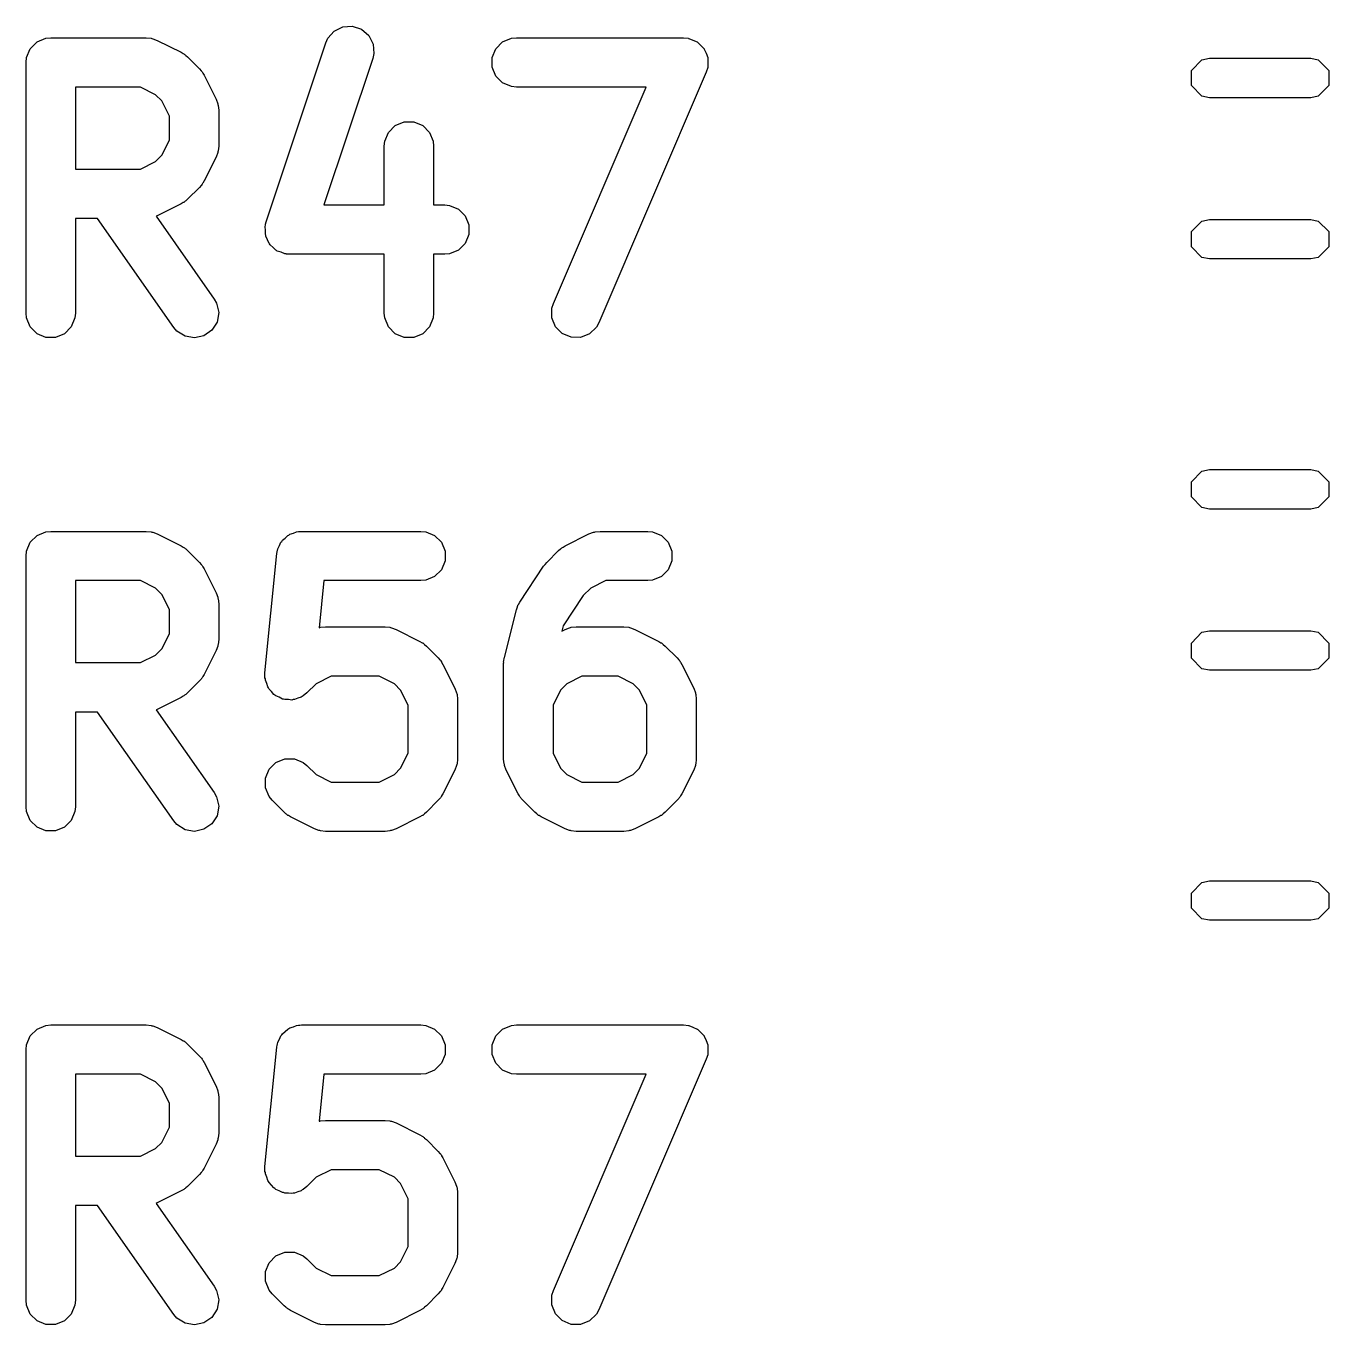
# Model space of a CAD drawing. Extents: x 1.07 to 8.07, y -3.47 to -0.77.
# Drawn here: x 5.935 to 6.0909, y -2.1819 to -2.0265 of the extents above; entities that cross this region are included whole.
import ezdxf

# ---------------------------------------------------------------- set-up
doc = ezdxf.new("R2010")
doc.units = 0
doc.header["$MEASUREMENT"] = 0
doc.layers.add('BLACK', color=7, linetype='CONTINUOUS')

msp = doc.modelspace()

# ---------------------------------------------------------------- linework, layer by layer
at = {"layer": 'BLACK', "linetype": 'CONTINUOUS'}
for p, q in [((5.93634, -2.02836), (5.9374, -2.02792)), ((5.9374, -2.02792), (5.93798, -2.02786)), ((5.93798, -2.02786), (5.94941, -2.02786)), ((5.94941, -2.02786), (5.94999, -2.02792)), ((5.94999, -2.02792), (5.95008, -2.02796)), ((5.95008, -2.02796), (5.95019, -2.02797)), ((5.95019, -2.02797), (5.95073, -2.02817)), ((5.97089, -2.02845), (5.97113, -2.02792)), ((5.97113, -2.02792), (5.97188, -2.02705)), ((5.97188, -2.02705), (5.97292, -2.02654)), ((5.97292, -2.02654), (5.97406, -2.02646)), ((5.97406, -2.02646), (5.97516, -2.02682)), ((5.97516, -2.02682), (5.97603, -2.02758)), ((5.97603, -2.02758), (5.97654, -2.02861)), ((5.99205, -2.02836), (5.99312, -2.02792)), ((5.99312, -2.02792), (5.9937, -2.02786)), ((5.9937, -2.02786), (6.0137, -2.02786)), ((6.0137, -2.02786), (6.01427, -2.02792)), ((6.01427, -2.02792), (6.01429, -2.02793)), ((6.01429, -2.02793), (6.01431, -2.02793)), ((6.01431, -2.02793), (6.01482, -2.02815)), ((5.93508, -2.03024), (5.93553, -2.02918)), ((5.93553, -2.02918), (5.93634, -2.02836)), ((5.95073, -2.02817), (5.95359, -2.0296)), ((5.96375, -2.04988), (5.97089, -2.02845)), ((5.97654, -2.02861), (5.97662, -2.02976)), ((5.9908, -2.03024), (5.99124, -2.02918)), ((5.99124, -2.02918), (5.99205, -2.02836)), ((6.01482, -2.02815), (6.01534, -2.02836)), ((6.01534, -2.02836), (6.01535, -2.02837)), ((6.01535, -2.02837), (6.01537, -2.02838)), ((6.01537, -2.02838), (6.01576, -2.02878)), ((6.01576, -2.02878), (6.01615, -2.02918)), ((6.01615, -2.02918), (6.01616, -2.02919)), ((6.01616, -2.02919), (6.01617, -2.02921)), ((6.01617, -2.02921), (6.01638, -2.02972)), ((5.93503, -2.03082), (5.93508, -2.03024)), ((5.93503, -2.06082), (5.93503, -2.03082)), ((5.95359, -2.0296), (5.95383, -2.02976)), ((5.95383, -2.02976), (5.95391, -2.02979)), ((5.95391, -2.02979), (5.95399, -2.02986)), ((5.95399, -2.02986), (5.95408, -2.02991)), ((5.95408, -2.02991), (5.95413, -2.02997)), ((5.95413, -2.02997), (5.95435, -2.03016)), ((5.95435, -2.03016), (5.95578, -2.03158)), ((5.9765, -2.03032), (5.97065, -2.04786)), ((5.97662, -2.02976), (5.9765, -2.03032)), ((5.9908, -2.03139), (5.9908, -2.03024)), ((6.01638, -2.02972), (6.01659, -2.03024)), ((6.01659, -2.03024), (6.01659, -2.03026)), ((6.01659, -2.03026), (6.0166, -2.03027)), ((6.0166, -2.03027), (6.01659, -2.03083)), ((6.01659, -2.03083), (6.01659, -2.03139)), ((6.07445, -2.03177), (6.07572, -2.03049)), ((6.07572, -2.03049), (6.07663, -2.03031)), ((6.07663, -2.03031), (6.08873, -2.03031)), ((6.08873, -2.03031), (6.08963, -2.03049)), ((6.08963, -2.03049), (6.09091, -2.03177)), ((5.95578, -2.03158), (5.95597, -2.03181)), ((5.95597, -2.03181), (5.95603, -2.03186)), ((5.95603, -2.03186), (5.95608, -2.03195)), ((5.95608, -2.03195), (5.95615, -2.03203)), ((5.95615, -2.03203), (5.95618, -2.0321)), ((5.95618, -2.0321), (5.95634, -2.03235)), ((5.95634, -2.03235), (5.95776, -2.03521)), ((5.99124, -2.03246), (5.9908, -2.03139)), ((5.99205, -2.03327), (5.99124, -2.03246)), ((6.01641, -2.03198), (6.00355, -2.06198)), ((6.01658, -2.03143), (6.01641, -2.03198)), ((6.01659, -2.03139), (6.01658, -2.03141)), ((6.01658, -2.03141), (6.01658, -2.03143)), ((6.07445, -2.03358), (6.07445, -2.03177)), ((6.09091, -2.03177), (6.09091, -2.03358)), ((5.94871, -2.03377), (5.94093, -2.03377)), ((5.94093, -2.03377), (5.94093, -2.04358)), ((5.95052, -2.03467), (5.94871, -2.03377)), ((5.99312, -2.03371), (5.99205, -2.03327)), ((5.9937, -2.03377), (5.99312, -2.03371)), ((6.00922, -2.03377), (5.9937, -2.03377)), ((5.99812, -2.05965), (6.00922, -2.03377)), ((6.07572, -2.03486), (6.07445, -2.03358)), ((6.09091, -2.03358), (6.08963, -2.03486)), ((5.95127, -2.03542), (5.95052, -2.03467)), ((5.95217, -2.03723), (5.95127, -2.03542)), ((5.95776, -2.03521), (5.95797, -2.03575)), ((5.95797, -2.03575), (5.95798, -2.03586)), ((6.07663, -2.03504), (6.07572, -2.03486)), ((6.08873, -2.03504), (6.07663, -2.03504)), ((6.08963, -2.03486), (6.08873, -2.03504)), ((5.95217, -2.04012), (5.95217, -2.03723)), ((5.95798, -2.03586), (5.95802, -2.03595)), ((5.95802, -2.03595), (5.95808, -2.03653)), ((5.95808, -2.03653), (5.95808, -2.04082)), ((5.97838, -2.03918), (5.9792, -2.03836)), ((5.9792, -2.03836), (5.98026, -2.03792)), ((5.98026, -2.03792), (5.98141, -2.03792)), ((5.98141, -2.03792), (5.98248, -2.03836)), ((5.98248, -2.03836), (5.98329, -2.03918)), ((5.95127, -2.04192), (5.95217, -2.04012)), ((5.97789, -2.04082), (5.97794, -2.04024)), ((5.97794, -2.04024), (5.97838, -2.03918)), ((5.98329, -2.03918), (5.98373, -2.04024)), ((5.98373, -2.04024), (5.98379, -2.04082)), ((5.95052, -2.04267), (5.95127, -2.04192)), ((5.95797, -2.0416), (5.95776, -2.04214)), ((5.95798, -2.04149), (5.95797, -2.0416)), ((5.95802, -2.04139), (5.95798, -2.04149)), ((5.95808, -2.04082), (5.95802, -2.04139)), ((5.97789, -2.04786), (5.97789, -2.04082)), ((5.98379, -2.04082), (5.98379, -2.04786)), ((5.94093, -2.04358), (5.94871, -2.04358)), ((5.94871, -2.04358), (5.95052, -2.04267)), ((5.95776, -2.04214), (5.95634, -2.04499)), ((5.95634, -2.04499), (5.95618, -2.04524)), ((5.95578, -2.04576), (5.95435, -2.04719)), ((5.95597, -2.04553), (5.95578, -2.04576)), ((5.95603, -2.04548), (5.95597, -2.04553)), ((5.95608, -2.04539), (5.95603, -2.04548)), ((5.95615, -2.04531), (5.95608, -2.04539)), ((5.95618, -2.04524), (5.95615, -2.04531)), ((5.95359, -2.04774), (5.95073, -2.04917)), ((5.95383, -2.04759), (5.95359, -2.04774)), ((5.95391, -2.04756), (5.95383, -2.04759)), ((5.95399, -2.04749), (5.95391, -2.04756)), ((5.95408, -2.04743), (5.95399, -2.04749)), ((5.95413, -2.04738), (5.95408, -2.04743)), ((5.95435, -2.04719), (5.95413, -2.04738)), ((5.97065, -2.04786), (5.97789, -2.04786)), ((5.98379, -2.04786), (5.98512, -2.04786)), ((5.98512, -2.04786), (5.9857, -2.04792)), ((5.9857, -2.04792), (5.98676, -2.04836)), ((5.94359, -2.04948), (5.94093, -2.04948)), ((5.94093, -2.04948), (5.94093, -2.06082)), ((5.9527, -2.06251), (5.94359, -2.04948)), ((5.95073, -2.04917), (5.95061, -2.04922)), ((5.95061, -2.04922), (5.95754, -2.05912)), ((5.98676, -2.04836), (5.98758, -2.04918)), ((5.98758, -2.04918), (5.98802, -2.05024)), ((6.07445, -2.05106), (6.07572, -2.04979)), ((6.07572, -2.04979), (6.07663, -2.04961)), ((6.07663, -2.04961), (6.08873, -2.04961)), ((6.08873, -2.04961), (6.08963, -2.04979)), ((6.08963, -2.04979), (6.09091, -2.05106)), ((5.96362, -2.05045), (5.96366, -2.0503)), ((5.96366, -2.05092), (5.96362, -2.05045)), ((5.96366, -2.05024), (5.96369, -2.05017)), ((5.96366, -2.0503), (5.96366, -2.05024)), ((5.96366, -2.05139), (5.96366, -2.05092)), ((5.96369, -2.05017), (5.96375, -2.04988)), ((5.98802, -2.05024), (5.98802, -2.05139)), ((6.07445, -2.05287), (6.07445, -2.05106)), ((6.09091, -2.05106), (6.09091, -2.05287)), ((5.9637, -2.05149), (5.96366, -2.05139)), ((5.9637, -2.0516), (5.9637, -2.05149)), ((5.96392, -2.05202), (5.9637, -2.0516)), ((5.9641, -2.05246), (5.96392, -2.05202)), ((5.96417, -2.05253), (5.9641, -2.05246)), ((5.96422, -2.05263), (5.96417, -2.05253)), ((5.96458, -2.05294), (5.96422, -2.05263)), ((5.96491, -2.05327), (5.96458, -2.05294)), ((5.98758, -2.05246), (5.98676, -2.05327)), ((5.98802, -2.05139), (5.98758, -2.05246)), ((6.07572, -2.05415), (6.07445, -2.05287)), ((6.09091, -2.05287), (6.08963, -2.05415)), ((5.96501, -2.05331), (5.96491, -2.05327)), ((5.96509, -2.05338), (5.96501, -2.05331)), ((5.96554, -2.05353), (5.96509, -2.05338)), ((5.96598, -2.05371), (5.96554, -2.05353)), ((5.96613, -2.05373), (5.96598, -2.05371)), ((5.96618, -2.05375), (5.96613, -2.05373)), ((5.96626, -2.05374), (5.96618, -2.05375)), ((5.96655, -2.05377), (5.96626, -2.05374)), ((5.97789, -2.05377), (5.96655, -2.05377)), ((5.97789, -2.06082), (5.97789, -2.05377)), ((5.98512, -2.05377), (5.98379, -2.05377)), ((5.98379, -2.05377), (5.98379, -2.06082)), ((5.9857, -2.05371), (5.98512, -2.05377)), ((5.98676, -2.05327), (5.9857, -2.05371)), ((6.07663, -2.05433), (6.07572, -2.05415)), ((6.08873, -2.05433), (6.07663, -2.05433)), ((6.08963, -2.05415), (6.08873, -2.05433)), ((5.95754, -2.05912), (5.95783, -2.05963)), ((5.95783, -2.05963), (5.95808, -2.06075)), ((5.99794, -2.06136), (5.99795, -2.0602)), ((5.99795, -2.0602), (5.99812, -2.05965)), ((5.93508, -2.06139), (5.93503, -2.06082)), ((5.93553, -2.06246), (5.93508, -2.06139)), ((5.94088, -2.06139), (5.94044, -2.06246)), ((5.94093, -2.06082), (5.94088, -2.06139)), ((5.95788, -2.06189), (5.95726, -2.06286)), ((5.95808, -2.06075), (5.95788, -2.06189)), ((5.97794, -2.06139), (5.97789, -2.06082)), ((5.97838, -2.06246), (5.97794, -2.06139)), ((5.98373, -2.06139), (5.98329, -2.06246)), ((5.98379, -2.06082), (5.98373, -2.06139)), ((5.99836, -2.06243), (5.99794, -2.06136)), ((6.00355, -2.06198), (6.00327, -2.06249)), ((5.93634, -2.06327), (5.93553, -2.06246)), ((5.9374, -2.06371), (5.93634, -2.06327)), ((5.93856, -2.06371), (5.9374, -2.06371)), ((5.93962, -2.06327), (5.93856, -2.06371)), ((5.94044, -2.06246), (5.93962, -2.06327)), ((5.95308, -2.06295), (5.9527, -2.06251)), ((5.95405, -2.06357), (5.95308, -2.06295)), ((5.95519, -2.06377), (5.95405, -2.06357)), ((5.95631, -2.06352), (5.95519, -2.06377)), ((5.95726, -2.06286), (5.95631, -2.06352)), ((5.9792, -2.06327), (5.97838, -2.06246)), ((5.98026, -2.06371), (5.9792, -2.06327)), ((5.98141, -2.06371), (5.98026, -2.06371)), ((5.98248, -2.06327), (5.98141, -2.06371)), ((5.98329, -2.06246), (5.98248, -2.06327)), ((5.99917, -2.06325), (5.99836, -2.06243)), ((6.00023, -2.0637), (5.99917, -2.06325)), ((6.00138, -2.06372), (6.00023, -2.0637)), ((6.00245, -2.06329), (6.00138, -2.06372)), ((6.00327, -2.06249), (6.00245, -2.06329)), ((6.07445, -2.08099), (6.07572, -2.07971)), ((6.07445, -2.08279), (6.07445, -2.08099)), ((6.07572, -2.07971), (6.07663, -2.07953)), ((6.07663, -2.07953), (6.08873, -2.07953)), ((6.08873, -2.07953), (6.08963, -2.07971)), ((6.08963, -2.07971), (6.09091, -2.08099)), ((6.09091, -2.08099), (6.09091, -2.08279)), ((6.07572, -2.08407), (6.07445, -2.08279)), ((6.07663, -2.08425), (6.07572, -2.08407)), ((6.08963, -2.08407), (6.08873, -2.08425)), ((6.09091, -2.08279), (6.08963, -2.08407)), ((6.08873, -2.08425), (6.07663, -2.08425)), ((5.93634, -2.08742), (5.9374, -2.08697)), ((5.9374, -2.08697), (5.93798, -2.08692)), ((5.93798, -2.08692), (5.94941, -2.08692)), ((5.94941, -2.08692), (5.94999, -2.08697)), ((5.94999, -2.08697), (5.95008, -2.08702)), ((5.95008, -2.08702), (5.95019, -2.08702)), ((5.95019, -2.08702), (5.95073, -2.08723)), ((5.95073, -2.08723), (5.95359, -2.08866)), ((5.96659, -2.08726), (5.96701, -2.08714)), ((5.96701, -2.08714), (5.9674, -2.08697)), ((5.9674, -2.08697), (5.96763, -2.08695)), ((5.96763, -2.08695), (5.9677, -2.08693)), ((5.9677, -2.08693), (5.96777, -2.08694)), ((5.96777, -2.08694), (5.96798, -2.08692)), ((5.96798, -2.08692), (5.98227, -2.08692)), ((5.98227, -2.08692), (5.98284, -2.08697)), ((5.98284, -2.08697), (5.98391, -2.08742)), ((5.99952, -2.08866), (6.00237, -2.08723)), ((6.00237, -2.08723), (6.00292, -2.08702)), ((6.00292, -2.08702), (6.00302, -2.08702)), ((6.00302, -2.08702), (6.00312, -2.08697)), ((6.00312, -2.08697), (6.0037, -2.08692)), ((6.0037, -2.08692), (6.00941, -2.08692)), ((6.00941, -2.08692), (6.00999, -2.08697)), ((6.00999, -2.08697), (6.01105, -2.08742)), ((5.93508, -2.08929), (5.93553, -2.08823)), ((5.93553, -2.08823), (5.93634, -2.08742)), ((5.95359, -2.08866), (5.95383, -2.08881)), ((5.96516, -2.08901), (5.96536, -2.08863)), ((5.96536, -2.08863), (5.96553, -2.08823)), ((5.96553, -2.08823), (5.96563, -2.08813)), ((5.96563, -2.08813), (5.9657, -2.08799)), ((5.9657, -2.08799), (5.96604, -2.08772)), ((5.96604, -2.08772), (5.96634, -2.08742)), ((5.96634, -2.08742), (5.96648, -2.08736)), ((5.96648, -2.08736), (5.96659, -2.08726)), ((5.98391, -2.08742), (5.98472, -2.08823)), ((5.98472, -2.08823), (5.98516, -2.08929)), ((5.99927, -2.08881), (5.99952, -2.08866)), ((6.01105, -2.08742), (6.01186, -2.08823)), ((6.01186, -2.08823), (6.01231, -2.08929)), ((5.93503, -2.08987), (5.93508, -2.08929)), ((5.93503, -2.11987), (5.93503, -2.08987)), ((5.95383, -2.08881), (5.95391, -2.08884)), ((5.95391, -2.08884), (5.95399, -2.08891)), ((5.95399, -2.08891), (5.95408, -2.08897)), ((5.95408, -2.08897), (5.95413, -2.08903)), ((5.95413, -2.08903), (5.95435, -2.08921)), ((5.95435, -2.08921), (5.95578, -2.09064)), ((5.96361, -2.10386), (5.96504, -2.08958)), ((5.96504, -2.08958), (5.96508, -2.08937)), ((5.96508, -2.08929), (5.96511, -2.08923)), ((5.96508, -2.08937), (5.96508, -2.08929)), ((5.96511, -2.08923), (5.96516, -2.08901)), ((5.98516, -2.08929), (5.98516, -2.09045)), ((5.99732, -2.09064), (5.99875, -2.08921)), ((5.99875, -2.08921), (5.99898, -2.08903)), ((5.99898, -2.08903), (5.99903, -2.08897)), ((5.99903, -2.08897), (5.99912, -2.08891)), ((5.99912, -2.08891), (5.9992, -2.08884)), ((5.9992, -2.08884), (5.99927, -2.08881)), ((6.01231, -2.08929), (6.01231, -2.09045)), ((5.95578, -2.09064), (5.95597, -2.09087)), ((5.95597, -2.09087), (5.95603, -2.09092)), ((5.95603, -2.09092), (5.95608, -2.09101)), ((5.95608, -2.09101), (5.95615, -2.09109)), ((5.95615, -2.09109), (5.95618, -2.09116)), ((5.95618, -2.09116), (5.95634, -2.09141)), ((5.95634, -2.09141), (5.95776, -2.09426)), ((5.98472, -2.09151), (5.98391, -2.09233)), ((5.98516, -2.09045), (5.98472, -2.09151)), ((5.9941, -2.09538), (5.99695, -2.09109)), ((5.99695, -2.09109), (5.99713, -2.09087)), ((5.99695, -2.09109), (5.99695, -2.09109)), ((5.99695, -2.09109), (5.99695, -2.09109)), ((5.99713, -2.09087), (5.99732, -2.09064)), ((5.99732, -2.09064), (5.99732, -2.09064)), ((5.99732, -2.09064), (5.99732, -2.09064)), ((6.01186, -2.09151), (6.01105, -2.09233)), ((6.01231, -2.09045), (6.01186, -2.09151)), ((5.94871, -2.09282), (5.94093, -2.09282)), ((5.94093, -2.09282), (5.94093, -2.10263)), ((5.95052, -2.09373), (5.94871, -2.09282)), ((5.97065, -2.09282), (5.97009, -2.09845)), ((5.98227, -2.09282), (5.97065, -2.09282)), ((5.98284, -2.09277), (5.98227, -2.09282)), ((5.98391, -2.09233), (5.98284, -2.09277)), ((6.00439, -2.09282), (6.00259, -2.09373)), ((6.00941, -2.09282), (6.00439, -2.09282)), ((6.00999, -2.09277), (6.00941, -2.09282)), ((6.01105, -2.09233), (6.00999, -2.09277)), ((5.95127, -2.09448), (5.95052, -2.09373)), ((5.95217, -2.09628), (5.95127, -2.09448)), ((5.95776, -2.09426), (5.95797, -2.09481)), ((5.95797, -2.09481), (5.95798, -2.09491)), ((5.95798, -2.09491), (5.95802, -2.09501)), ((5.95802, -2.09501), (5.95808, -2.09558)), ((6.0017, -2.09461), (5.99929, -2.09823)), ((6.00259, -2.09373), (6.0017, -2.09461)), ((5.95217, -2.09917), (5.95217, -2.09628)), ((5.95808, -2.09558), (5.95808, -2.09987)), ((5.99226, -2.10201), (5.99369, -2.0963)), ((5.99369, -2.0963), (5.99381, -2.09596)), ((5.99381, -2.09596), (5.99382, -2.09589)), ((5.99382, -2.09589), (5.99386, -2.09582)), ((5.99386, -2.09582), (5.99388, -2.09575)), ((5.99388, -2.09575), (5.99393, -2.09569)), ((5.99393, -2.09569), (5.9941, -2.09538)), ((5.95127, -2.10098), (5.95217, -2.09917)), ((5.97009, -2.09845), (5.97016, -2.09844)), ((5.97016, -2.09844), (5.97026, -2.0984)), ((5.97026, -2.0984), (5.97084, -2.09835)), ((5.97084, -2.09835), (5.97798, -2.09835)), ((5.97798, -2.09835), (5.97856, -2.0984)), ((5.97856, -2.0984), (5.97865, -2.09844)), ((5.97865, -2.09844), (5.97876, -2.09845)), ((5.97876, -2.09845), (5.9793, -2.09866)), ((5.9793, -2.09866), (5.98216, -2.10009)), ((5.99929, -2.09823), (5.99914, -2.09885)), ((5.99914, -2.09885), (5.99952, -2.09866)), ((5.99952, -2.09866), (6.00006, -2.09845)), ((6.00006, -2.09845), (6.00016, -2.09844)), ((6.00016, -2.09844), (6.00026, -2.0984)), ((6.00026, -2.0984), (6.00084, -2.09835)), ((6.00084, -2.09835), (6.00655, -2.09835)), ((6.00655, -2.09835), (6.00713, -2.0984)), ((6.00713, -2.0984), (6.00723, -2.09844)), ((6.00723, -2.09844), (6.00733, -2.09845)), ((6.00733, -2.09845), (6.00787, -2.09866)), ((6.00787, -2.09866), (6.01073, -2.10009)), ((6.07445, -2.10028), (6.07572, -2.099)), ((6.07572, -2.099), (6.07663, -2.09882)), ((6.07663, -2.09882), (6.08873, -2.09882)), ((6.08873, -2.09882), (6.08963, -2.099)), ((6.08963, -2.099), (6.09091, -2.10028)), ((5.95052, -2.10173), (5.95127, -2.10098)), ((5.95776, -2.10119), (5.95634, -2.10405)), ((5.95797, -2.10065), (5.95776, -2.10119)), ((5.95798, -2.10054), (5.95797, -2.10065)), ((5.95802, -2.10045), (5.95798, -2.10054)), ((5.95808, -2.09987), (5.95802, -2.10045)), ((5.98216, -2.10009), (5.98241, -2.10024)), ((5.98241, -2.10024), (5.98248, -2.10027)), ((5.98248, -2.10027), (5.98256, -2.10034)), ((5.98256, -2.10034), (5.98265, -2.1004)), ((5.98265, -2.1004), (5.9827, -2.10045)), ((5.9827, -2.10045), (5.98293, -2.10064)), ((5.98293, -2.10064), (5.98435, -2.10207)), ((6.01073, -2.10009), (6.01098, -2.10024)), ((6.01098, -2.10024), (6.01105, -2.10027)), ((6.01105, -2.10027), (6.01113, -2.10034)), ((6.01113, -2.10034), (6.01122, -2.1004)), ((6.01122, -2.1004), (6.01127, -2.10045)), ((6.01127, -2.10045), (6.0115, -2.10064)), ((6.0115, -2.10064), (6.01293, -2.10207)), ((6.07445, -2.10209), (6.07445, -2.10028)), ((6.09091, -2.10028), (6.09091, -2.10209)), ((5.94093, -2.10263), (5.94871, -2.10263)), ((5.94871, -2.10263), (5.95052, -2.10173)), ((5.98435, -2.10207), (5.98454, -2.10229)), ((5.98454, -2.10229), (5.9846, -2.10235)), ((5.9846, -2.10235), (5.98466, -2.10243)), ((5.98466, -2.10243), (5.98472, -2.10252)), ((5.98472, -2.10252), (5.98475, -2.10259)), ((5.98475, -2.10259), (5.98491, -2.10284)), ((5.99217, -2.10258), (5.99221, -2.10237)), ((5.99218, -2.10263), (5.99217, -2.10258)), ((5.99217, -2.10273), (5.99218, -2.10263)), ((5.99217, -2.11416), (5.99217, -2.10273)), ((5.99221, -2.10237), (5.99223, -2.10215)), ((5.99223, -2.10215), (5.99224, -2.10211)), ((5.99224, -2.10211), (5.99226, -2.10201)), ((6.01293, -2.10207), (6.01311, -2.10229)), ((6.01311, -2.10229), (6.01317, -2.10235)), ((6.01317, -2.10235), (6.01323, -2.10243)), ((6.01323, -2.10243), (6.01329, -2.10252)), ((6.01329, -2.10252), (6.01332, -2.10259)), ((6.01332, -2.10259), (6.01348, -2.10284)), ((6.07572, -2.10336), (6.07445, -2.10209)), ((6.09091, -2.10209), (6.08963, -2.10336)), ((5.95615, -2.10437), (5.95608, -2.10445)), ((5.95618, -2.1043), (5.95615, -2.10437)), ((5.95634, -2.10405), (5.95618, -2.1043)), ((5.96361, -2.10444), (5.96361, -2.10386)), ((5.97154, -2.10425), (5.96973, -2.10515)), ((5.97728, -2.10425), (5.97154, -2.10425)), ((5.97909, -2.10515), (5.97728, -2.10425)), ((5.98491, -2.10284), (5.98634, -2.10569)), ((6.00154, -2.10425), (5.99973, -2.10515)), ((6.00586, -2.10425), (6.00154, -2.10425)), ((6.00766, -2.10515), (6.00586, -2.10425)), ((6.01348, -2.10284), (6.01491, -2.10569)), ((6.07663, -2.10354), (6.07572, -2.10336)), ((6.08873, -2.10354), (6.07663, -2.10354)), ((6.08963, -2.10336), (6.08873, -2.10354)), ((5.95578, -2.10482), (5.95435, -2.10624)), ((5.95597, -2.10459), (5.95578, -2.10482)), ((5.95603, -2.10454), (5.95597, -2.10459)), ((5.95608, -2.10445), (5.95603, -2.10454)), ((5.96366, -2.10458), (5.96361, -2.10444)), ((5.96366, -2.10473), (5.96366, -2.10458)), ((5.96382, -2.10513), (5.96366, -2.10473)), ((5.96395, -2.10554), (5.96382, -2.10513)), ((5.96404, -2.10566), (5.96395, -2.10554)), ((5.9641, -2.1058), (5.96404, -2.10566)), ((5.9644, -2.1061), (5.9641, -2.1058)), ((5.96973, -2.10515), (5.96864, -2.10624)), ((5.97984, -2.10591), (5.97909, -2.10515)), ((5.98074, -2.10771), (5.97984, -2.10591)), ((5.98634, -2.10569), (5.98654, -2.10623)), ((5.99898, -2.10591), (5.99808, -2.10771)), ((5.99973, -2.10515), (5.99898, -2.10591)), ((6.00841, -2.10591), (6.00766, -2.10515)), ((6.00931, -2.10771), (6.00841, -2.10591)), ((6.01491, -2.10569), (6.01511, -2.10623)), ((5.95359, -2.1068), (5.95073, -2.10823)), ((5.95383, -2.10664), (5.95359, -2.1068)), ((5.95391, -2.10661), (5.95383, -2.10664)), ((5.95399, -2.10654), (5.95391, -2.10661)), ((5.95408, -2.10649), (5.95399, -2.10654)), ((5.95413, -2.10643), (5.95408, -2.10649)), ((5.95435, -2.10624), (5.95413, -2.10643)), ((5.96468, -2.10644), (5.9644, -2.1061)), ((5.96481, -2.10651), (5.96468, -2.10644)), ((5.96491, -2.10661), (5.96481, -2.10651)), ((5.96531, -2.10678), (5.96491, -2.10661)), ((5.96569, -2.10698), (5.96531, -2.10678)), ((5.96584, -2.107), (5.96569, -2.10698)), ((5.96598, -2.10705), (5.96584, -2.107)), ((5.96641, -2.10705), (5.96598, -2.10705)), ((5.96684, -2.1071), (5.96641, -2.10705)), ((5.96698, -2.10705), (5.96684, -2.1071)), ((5.96713, -2.10705), (5.96698, -2.10705)), ((5.96753, -2.10689), (5.96713, -2.10705)), ((5.96794, -2.10676), (5.96753, -2.10689)), ((5.96806, -2.10667), (5.96794, -2.10676)), ((5.96819, -2.10661), (5.96806, -2.10667)), ((5.96864, -2.10624), (5.96819, -2.10661)), ((5.98654, -2.10623), (5.98655, -2.10634)), ((5.98655, -2.10634), (5.98659, -2.10644)), ((5.98659, -2.10644), (5.98665, -2.10701)), ((5.98665, -2.10701), (5.98665, -2.11416)), ((6.01511, -2.10623), (6.01512, -2.10634)), ((6.01512, -2.10634), (6.01516, -2.10644)), ((6.01516, -2.10644), (6.01522, -2.10701)), ((6.01522, -2.10701), (6.01522, -2.11416)), ((5.94359, -2.10854), (5.94093, -2.10854)), ((5.94093, -2.10854), (5.94093, -2.11987)), ((5.9527, -2.12156), (5.94359, -2.10854)), ((5.95073, -2.10823), (5.95061, -2.10827)), ((5.95061, -2.10827), (5.95754, -2.11818)), ((5.98074, -2.11346), (5.98074, -2.10771)), ((5.99808, -2.10771), (5.99808, -2.11346)), ((6.00931, -2.11346), (6.00931, -2.10771)), ((5.97984, -2.11526), (5.98074, -2.11346)), ((5.99808, -2.11346), (5.99898, -2.11526)), ((6.00841, -2.11526), (6.00931, -2.11346)), ((5.9641, -2.11537), (5.96491, -2.11456)), ((5.96491, -2.11456), (5.96598, -2.11412)), ((5.96598, -2.11412), (5.96713, -2.11412)), ((5.96713, -2.11412), (5.96819, -2.11456)), ((5.96819, -2.11456), (5.96864, -2.11493)), ((5.96864, -2.11493), (5.96973, -2.11602)), ((5.97909, -2.11602), (5.97984, -2.11526)), ((5.98654, -2.11494), (5.98634, -2.11548)), ((5.98655, -2.11483), (5.98654, -2.11494)), ((5.98659, -2.11473), (5.98655, -2.11483)), ((5.98665, -2.11416), (5.98659, -2.11473)), ((5.99223, -2.11473), (5.99217, -2.11416)), ((5.99227, -2.11483), (5.99223, -2.11473)), ((5.99228, -2.11494), (5.99227, -2.11483)), ((5.99248, -2.11548), (5.99228, -2.11494)), ((5.99898, -2.11526), (5.99973, -2.11602)), ((6.00766, -2.11602), (6.00841, -2.11526)), ((6.01511, -2.11494), (6.01491, -2.11548)), ((6.01512, -2.11483), (6.01511, -2.11494)), ((6.01516, -2.11473), (6.01512, -2.11483)), ((6.01522, -2.11416), (6.01516, -2.11473)), ((5.96366, -2.11644), (5.9641, -2.11537)), ((5.96366, -2.11759), (5.96366, -2.11644)), ((5.96973, -2.11602), (5.97154, -2.11692)), ((5.97728, -2.11692), (5.97909, -2.11602)), ((5.98634, -2.11548), (5.98491, -2.11833)), ((5.99391, -2.11833), (5.99248, -2.11548)), ((5.99973, -2.11602), (6.00154, -2.11692)), ((6.00586, -2.11692), (6.00766, -2.11602)), ((6.01491, -2.11548), (6.01348, -2.11833)), ((5.95754, -2.11818), (5.95783, -2.11868)), ((5.9641, -2.11865), (5.96366, -2.11759)), ((5.97154, -2.11692), (5.97728, -2.11692)), ((5.98491, -2.11833), (5.98475, -2.11858)), ((5.99407, -2.11858), (5.99391, -2.11833)), ((6.00154, -2.11692), (6.00586, -2.11692)), ((6.01348, -2.11833), (6.01332, -2.11858)), ((5.93508, -2.12045), (5.93503, -2.11987)), ((5.94093, -2.11987), (5.94088, -2.12045)), ((5.95783, -2.11868), (5.95808, -2.11981)), ((5.95808, -2.11981), (5.95788, -2.12094)), ((5.96446, -2.1191), (5.9641, -2.11865)), ((5.96589, -2.12053), (5.96446, -2.1191)), ((5.98435, -2.1191), (5.98293, -2.12053)), ((5.98454, -2.11888), (5.98435, -2.1191)), ((5.9846, -2.11882), (5.98454, -2.11888)), ((5.98466, -2.11874), (5.9846, -2.11882)), ((5.98472, -2.11865), (5.98466, -2.11874)), ((5.98475, -2.11858), (5.98472, -2.11865)), ((5.9941, -2.11865), (5.99407, -2.11858)), ((5.99416, -2.11874), (5.9941, -2.11865)), ((5.99422, -2.11882), (5.99416, -2.11874)), ((5.99428, -2.11888), (5.99422, -2.11882)), ((5.99446, -2.1191), (5.99428, -2.11888)), ((5.99589, -2.12053), (5.99446, -2.1191)), ((6.01293, -2.1191), (6.0115, -2.12053)), ((6.01311, -2.11888), (6.01293, -2.1191)), ((6.01317, -2.11882), (6.01311, -2.11888)), ((6.01323, -2.11874), (6.01317, -2.11882)), ((6.01329, -2.11865), (6.01323, -2.11874)), ((6.01332, -2.11858), (6.01329, -2.11865)), ((5.93553, -2.12151), (5.93508, -2.12045)), ((5.93634, -2.12233), (5.93553, -2.12151)), ((5.94044, -2.12151), (5.93962, -2.12233)), ((5.94088, -2.12045), (5.94044, -2.12151)), ((5.95788, -2.12094), (5.95726, -2.12191)), ((5.96612, -2.12072), (5.96589, -2.12053)), ((5.96617, -2.12077), (5.96612, -2.12072)), ((5.96626, -2.12083), (5.96617, -2.12077)), ((5.96634, -2.1209), (5.96626, -2.12083)), ((5.96641, -2.12093), (5.96634, -2.1209)), ((5.96666, -2.12108), (5.96641, -2.12093)), ((5.96952, -2.12251), (5.96666, -2.12108)), ((5.98216, -2.12108), (5.9793, -2.12251)), ((5.98241, -2.12093), (5.98216, -2.12108)), ((5.98248, -2.1209), (5.98241, -2.12093)), ((5.98256, -2.12083), (5.98248, -2.1209)), ((5.98265, -2.12077), (5.98256, -2.12083)), ((5.9827, -2.12072), (5.98265, -2.12077)), ((5.98293, -2.12053), (5.9827, -2.12072)), ((5.99612, -2.12072), (5.99589, -2.12053)), ((5.99617, -2.12077), (5.99612, -2.12072)), ((5.99626, -2.12083), (5.99617, -2.12077)), ((5.99634, -2.1209), (5.99626, -2.12083)), ((5.99641, -2.12093), (5.99634, -2.1209)), ((5.99666, -2.12108), (5.99641, -2.12093)), ((5.99952, -2.12251), (5.99666, -2.12108)), ((6.01073, -2.12108), (6.00787, -2.12251)), ((6.01098, -2.12093), (6.01073, -2.12108)), ((6.01105, -2.1209), (6.01098, -2.12093)), ((6.01113, -2.12083), (6.01105, -2.1209)), ((6.01122, -2.12077), (6.01113, -2.12083)), ((6.01127, -2.12072), (6.01122, -2.12077)), ((6.0115, -2.12053), (6.01127, -2.12072)), ((5.9374, -2.12277), (5.93634, -2.12233)), ((5.93856, -2.12277), (5.9374, -2.12277)), ((5.93962, -2.12233), (5.93856, -2.12277)), ((5.95308, -2.122), (5.9527, -2.12156)), ((5.95405, -2.12262), (5.95308, -2.122)), ((5.95519, -2.12282), (5.95405, -2.12262)), ((5.95631, -2.12257), (5.95519, -2.12282)), ((5.95726, -2.12191), (5.95631, -2.12257)), ((5.97006, -2.12272), (5.96952, -2.12251)), ((5.97016, -2.12273), (5.97006, -2.12272)), ((5.97026, -2.12277), (5.97016, -2.12273)), ((5.97084, -2.12282), (5.97026, -2.12277)), ((5.97798, -2.12282), (5.97084, -2.12282)), ((5.97856, -2.12277), (5.97798, -2.12282)), ((5.97865, -2.12273), (5.97856, -2.12277)), ((5.97876, -2.12272), (5.97865, -2.12273)), ((5.9793, -2.12251), (5.97876, -2.12272)), ((6.00006, -2.12272), (5.99952, -2.12251)), ((6.00016, -2.12273), (6.00006, -2.12272)), ((6.00026, -2.12277), (6.00016, -2.12273)), ((6.00084, -2.12282), (6.00026, -2.12277)), ((6.00655, -2.12282), (6.00084, -2.12282)), ((6.00713, -2.12277), (6.00655, -2.12282)), ((6.00723, -2.12273), (6.00713, -2.12277)), ((6.00733, -2.12272), (6.00723, -2.12273)), ((6.00787, -2.12251), (6.00733, -2.12272)), ((6.07445, -2.1302), (6.07572, -2.12892)), ((6.07572, -2.12892), (6.07663, -2.12874)), ((6.07663, -2.12874), (6.08873, -2.12874)), ((6.08873, -2.12874), (6.08963, -2.12892)), ((6.08963, -2.12892), (6.09091, -2.1302)), ((6.07445, -2.13201), (6.07445, -2.1302)), ((6.09091, -2.1302), (6.09091, -2.13201)), ((6.07572, -2.13328), (6.07445, -2.13201)), ((6.09091, -2.13201), (6.08963, -2.13328)), ((6.07663, -2.13346), (6.07572, -2.13328)), ((6.08873, -2.13346), (6.07663, -2.13346)), ((6.08963, -2.13328), (6.08873, -2.13346)), ((5.93553, -2.14729), (5.93634, -2.14647)), ((5.93634, -2.14647), (5.9374, -2.14603)), ((5.9374, -2.14603), (5.93798, -2.14597)), ((5.93798, -2.14597), (5.94941, -2.14597)), ((5.94941, -2.14597), (5.94999, -2.14603)), ((5.94999, -2.14603), (5.95008, -2.14607)), ((5.95008, -2.14607), (5.95019, -2.14608)), ((5.95019, -2.14608), (5.95073, -2.14628)), ((5.95073, -2.14628), (5.95359, -2.14771)), ((5.96604, -2.14678), (5.96634, -2.14647)), ((5.96634, -2.14647), (5.96648, -2.14641)), ((5.96648, -2.14641), (5.96659, -2.14632)), ((5.96659, -2.14632), (5.96701, -2.14619)), ((5.96701, -2.14619), (5.9674, -2.14603)), ((5.9674, -2.14603), (5.96763, -2.14601)), ((5.96763, -2.14601), (5.9677, -2.14599)), ((5.9677, -2.14599), (5.96777, -2.14599)), ((5.96777, -2.14599), (5.96798, -2.14597)), ((5.96798, -2.14597), (5.98227, -2.14597)), ((5.98227, -2.14597), (5.98284, -2.14603)), ((5.98284, -2.14603), (5.98391, -2.14647)), ((5.98391, -2.14647), (5.98472, -2.14729)), ((5.99124, -2.14729), (5.99205, -2.14647)), ((5.99205, -2.14647), (5.99312, -2.14603)), ((5.99312, -2.14603), (5.9937, -2.14597)), ((5.9937, -2.14597), (6.0137, -2.14597)), ((6.0137, -2.14597), (6.01427, -2.14603)), ((6.01427, -2.14603), (6.01429, -2.14604)), ((6.01429, -2.14604), (6.01431, -2.14604)), ((6.01431, -2.14604), (6.01482, -2.14626)), ((6.01482, -2.14626), (6.01534, -2.14647)), ((6.01534, -2.14647), (6.01535, -2.14648)), ((5.93508, -2.14835), (5.93553, -2.14729)), ((5.95359, -2.14771), (5.95383, -2.14787)), ((5.95383, -2.14787), (5.95391, -2.1479)), ((5.95391, -2.1479), (5.95399, -2.14797)), ((5.95399, -2.14797), (5.95408, -2.14802)), ((5.95408, -2.14802), (5.95413, -2.14808)), ((5.96516, -2.14806), (5.96536, -2.14768)), ((5.96536, -2.14768), (5.96553, -2.14729)), ((5.96553, -2.14729), (5.96563, -2.14718)), ((5.96563, -2.14718), (5.9657, -2.14705)), ((5.9657, -2.14705), (5.96604, -2.14678)), ((5.98472, -2.14729), (5.98516, -2.14835)), ((5.9908, -2.14835), (5.99124, -2.14729)), ((6.01535, -2.14648), (6.01537, -2.14649)), ((6.01537, -2.14649), (6.01576, -2.14689)), ((6.01576, -2.14689), (6.01615, -2.14729)), ((6.01615, -2.14729), (6.01616, -2.1473)), ((6.01616, -2.1473), (6.01617, -2.14732)), ((6.01617, -2.14732), (6.01638, -2.14783)), ((6.01638, -2.14783), (6.01659, -2.14835)), ((5.93503, -2.14893), (5.93508, -2.14835)), ((5.93503, -2.17893), (5.93503, -2.14893)), ((5.95413, -2.14808), (5.95435, -2.14827)), ((5.95435, -2.14827), (5.95578, -2.1497)), ((5.96361, -2.16292), (5.96504, -2.14863)), ((5.96504, -2.14863), (5.96508, -2.14842)), ((5.96508, -2.14835), (5.96511, -2.14828)), ((5.96508, -2.14842), (5.96508, -2.14835)), ((5.96511, -2.14828), (5.96516, -2.14806)), ((5.98516, -2.1495), (5.98472, -2.15057)), ((5.98516, -2.14835), (5.98516, -2.1495)), ((5.9908, -2.1495), (5.9908, -2.14835)), ((5.99124, -2.15057), (5.9908, -2.1495)), ((6.01658, -2.14954), (6.01641, -2.15009)), ((6.01659, -2.1495), (6.01658, -2.14952)), ((6.01658, -2.14952), (6.01658, -2.14954)), ((6.01659, -2.14835), (6.01659, -2.14837)), ((6.01659, -2.14837), (6.0166, -2.14839)), ((6.0166, -2.14839), (6.01659, -2.14894)), ((6.01659, -2.14894), (6.01659, -2.1495)), ((5.95578, -2.1497), (5.95597, -2.14992)), ((5.95597, -2.14992), (5.95603, -2.14997)), ((5.95603, -2.14997), (5.95608, -2.15006)), ((5.95608, -2.15006), (5.95615, -2.15014)), ((5.95615, -2.15014), (5.95618, -2.15021)), ((5.95618, -2.15021), (5.95634, -2.15046)), ((5.95634, -2.15046), (5.95776, -2.15332)), ((5.98472, -2.15057), (5.98391, -2.15138)), ((5.99205, -2.15138), (5.99124, -2.15057)), ((6.01641, -2.15009), (6.00355, -2.18009)), ((5.94871, -2.15188), (5.94093, -2.15188)), ((5.94093, -2.15188), (5.94093, -2.16169)), ((5.95052, -2.15278), (5.94871, -2.15188)), ((5.97065, -2.15188), (5.97009, -2.1575)), ((5.98227, -2.15188), (5.97065, -2.15188)), ((5.98284, -2.15182), (5.98227, -2.15188)), ((5.98391, -2.15138), (5.98284, -2.15182)), ((5.99312, -2.15182), (5.99205, -2.15138)), ((5.9937, -2.15188), (5.99312, -2.15182)), ((6.00922, -2.15188), (5.9937, -2.15188)), ((5.99812, -2.17776), (6.00922, -2.15188)), ((5.95127, -2.15353), (5.95052, -2.15278)), ((5.95217, -2.15534), (5.95127, -2.15353)), ((5.95776, -2.15332), (5.95797, -2.15386)), ((5.95797, -2.15386), (5.95798, -2.15397)), ((5.95798, -2.15397), (5.95802, -2.15406)), ((5.95802, -2.15406), (5.95808, -2.15464)), ((5.95217, -2.15823), (5.95217, -2.15534)), ((5.95808, -2.15464), (5.95808, -2.15893)), ((5.95127, -2.16003), (5.95217, -2.15823)), ((5.95808, -2.15893), (5.95802, -2.1595)), ((5.97009, -2.1575), (5.97016, -2.1575)), ((5.97016, -2.1575), (5.97026, -2.15746)), ((5.97026, -2.15746), (5.97084, -2.1574)), ((5.97084, -2.1574), (5.97798, -2.1574)), ((5.97798, -2.1574), (5.97856, -2.15746)), ((5.97856, -2.15746), (5.97865, -2.1575)), ((5.97865, -2.1575), (5.97876, -2.15751)), ((5.97876, -2.15751), (5.9793, -2.15771)), ((5.9793, -2.15771), (5.98216, -2.15914)), ((5.95052, -2.16078), (5.95127, -2.16003)), ((5.95776, -2.16025), (5.95634, -2.1631)), ((5.95797, -2.15971), (5.95776, -2.16025)), ((5.95798, -2.1596), (5.95797, -2.15971)), ((5.95802, -2.1595), (5.95798, -2.1596)), ((5.98216, -2.15914), (5.98241, -2.1593)), ((5.98241, -2.1593), (5.98248, -2.15933)), ((5.98248, -2.15933), (5.98256, -2.15939)), ((5.98256, -2.15939), (5.98265, -2.15945)), ((5.98265, -2.15945), (5.9827, -2.15951)), ((5.9827, -2.15951), (5.98293, -2.1597)), ((5.98293, -2.1597), (5.98435, -2.16112)), ((5.94093, -2.16169), (5.94871, -2.16169)), ((5.94871, -2.16169), (5.95052, -2.16078)), ((5.98435, -2.16112), (5.98454, -2.16135)), ((5.98454, -2.16135), (5.9846, -2.1614)), ((5.9846, -2.1614), (5.98466, -2.16149)), ((5.98466, -2.16149), (5.98472, -2.16157)), ((5.98472, -2.16157), (5.98475, -2.16164)), ((5.98475, -2.16164), (5.98491, -2.16189)), ((5.98491, -2.16189), (5.98634, -2.16475)), ((5.95603, -2.16359), (5.95597, -2.16364)), ((5.95608, -2.1635), (5.95603, -2.16359)), ((5.95615, -2.16342), (5.95608, -2.1635)), ((5.95618, -2.16335), (5.95615, -2.16342)), ((5.95634, -2.1631), (5.95618, -2.16335)), ((5.96361, -2.1635), (5.96361, -2.16292)), ((5.96366, -2.16364), (5.96361, -2.1635)), ((5.97154, -2.16331), (5.96973, -2.16421)), ((5.97728, -2.16331), (5.97154, -2.16331)), ((5.97909, -2.16421), (5.97728, -2.16331)), ((5.95578, -2.16387), (5.95435, -2.1653)), ((5.95597, -2.16364), (5.95578, -2.16387)), ((5.96366, -2.16379), (5.96366, -2.16364)), ((5.96382, -2.16419), (5.96366, -2.16379)), ((5.96395, -2.1646), (5.96382, -2.16419)), ((5.96404, -2.16471), (5.96395, -2.1646)), ((5.9641, -2.16485), (5.96404, -2.16471)), ((5.9644, -2.16516), (5.9641, -2.16485)), ((5.96468, -2.16549), (5.9644, -2.16516)), ((5.96973, -2.16421), (5.96864, -2.1653)), ((5.97984, -2.16496), (5.97909, -2.16421)), ((5.98074, -2.16677), (5.97984, -2.16496)), ((5.98634, -2.16475), (5.98654, -2.16529)), ((5.95359, -2.16585), (5.95073, -2.16728)), ((5.95383, -2.1657), (5.95359, -2.16585)), ((5.95391, -2.16567), (5.95383, -2.1657)), ((5.95399, -2.1656), (5.95391, -2.16567)), ((5.95408, -2.16554), (5.95399, -2.1656)), ((5.95413, -2.16549), (5.95408, -2.16554)), ((5.95435, -2.1653), (5.95413, -2.16549)), ((5.96481, -2.16556), (5.96468, -2.16549)), ((5.96491, -2.16567), (5.96481, -2.16556)), ((5.96531, -2.16583), (5.96491, -2.16567)), ((5.96569, -2.16604), (5.96531, -2.16583)), ((5.96584, -2.16605), (5.96569, -2.16604)), ((5.96598, -2.16611), (5.96584, -2.16605)), ((5.96641, -2.16611), (5.96598, -2.16611)), ((5.96684, -2.16615), (5.96641, -2.16611)), ((5.96698, -2.16611), (5.96684, -2.16615)), ((5.96713, -2.16611), (5.96698, -2.16611)), ((5.96753, -2.16594), (5.96713, -2.16611)), ((5.96794, -2.16582), (5.96753, -2.16594)), ((5.96806, -2.16572), (5.96794, -2.16582)), ((5.96819, -2.16567), (5.96806, -2.16572)), ((5.96864, -2.1653), (5.96819, -2.16567)), ((5.98654, -2.16529), (5.98655, -2.16539)), ((5.98655, -2.16539), (5.98659, -2.16549)), ((5.98659, -2.16549), (5.98665, -2.16607)), ((5.98665, -2.16607), (5.98665, -2.17321)), ((5.94359, -2.16759), (5.94093, -2.16759)), ((5.94093, -2.16759), (5.94093, -2.17893)), ((5.9527, -2.18062), (5.94359, -2.16759)), ((5.95073, -2.16728), (5.95061, -2.16733)), ((5.95061, -2.16733), (5.95754, -2.17723)), ((5.98074, -2.17251), (5.98074, -2.16677)), ((5.97984, -2.17432), (5.98074, -2.17251)), ((5.96366, -2.17549), (5.9641, -2.17443)), ((5.9641, -2.17443), (5.96491, -2.17361)), ((5.96491, -2.17361), (5.96598, -2.17317)), ((5.96598, -2.17317), (5.96713, -2.17317)), ((5.96713, -2.17317), (5.96819, -2.17361)), ((5.96819, -2.17361), (5.96864, -2.17398)), ((5.96864, -2.17398), (5.96973, -2.17507)), ((5.97909, -2.17507), (5.97984, -2.17432)), ((5.98654, -2.17399), (5.98634, -2.17453)), ((5.98655, -2.17389), (5.98654, -2.17399)), ((5.98659, -2.17379), (5.98655, -2.17389)), ((5.98665, -2.17321), (5.98659, -2.17379)), ((5.96366, -2.17664), (5.96366, -2.17549)), ((5.96973, -2.17507), (5.97154, -2.17597)), ((5.97154, -2.17597), (5.97728, -2.17597)), ((5.97728, -2.17597), (5.97909, -2.17507)), ((5.98634, -2.17453), (5.98491, -2.17739)), ((5.95754, -2.17723), (5.95783, -2.17774)), ((5.9641, -2.17771), (5.96366, -2.17664)), ((5.98475, -2.17764), (5.98472, -2.17771)), ((5.98491, -2.17739), (5.98475, -2.17764)), ((5.93508, -2.1795), (5.93503, -2.17893)), ((5.94093, -2.17893), (5.94088, -2.1795)), ((5.95783, -2.17774), (5.95808, -2.17886)), ((5.95808, -2.17886), (5.95788, -2.18)), ((5.96446, -2.17816), (5.9641, -2.17771)), ((5.96589, -2.17959), (5.96446, -2.17816)), ((5.98435, -2.17816), (5.98293, -2.17959)), ((5.98454, -2.17793), (5.98435, -2.17816)), ((5.9846, -2.17788), (5.98454, -2.17793)), ((5.98466, -2.17779), (5.9846, -2.17788)), ((5.98472, -2.17771), (5.98466, -2.17779)), ((5.99794, -2.17947), (5.99795, -2.17831)), ((5.99795, -2.17831), (5.99812, -2.17776)), ((5.93553, -2.18057), (5.93508, -2.1795)), ((5.93634, -2.18138), (5.93553, -2.18057)), ((5.94044, -2.18057), (5.93962, -2.18138)), ((5.94088, -2.1795), (5.94044, -2.18057)), ((5.95308, -2.18106), (5.9527, -2.18062)), ((5.95788, -2.18), (5.95726, -2.18097)), ((5.96612, -2.17977), (5.96589, -2.17959)), ((5.96617, -2.17983), (5.96612, -2.17977)), ((5.96626, -2.17989), (5.96617, -2.17983)), ((5.96634, -2.17995), (5.96626, -2.17989)), ((5.96641, -2.17998), (5.96634, -2.17995)), ((5.96666, -2.18014), (5.96641, -2.17998)), ((5.96952, -2.18157), (5.96666, -2.18014)), ((5.98216, -2.18014), (5.9793, -2.18157)), ((5.98241, -2.17998), (5.98216, -2.18014)), ((5.98248, -2.17995), (5.98241, -2.17998)), ((5.98256, -2.17989), (5.98248, -2.17995)), ((5.98265, -2.17983), (5.98256, -2.17989)), ((5.9827, -2.17977), (5.98265, -2.17983)), ((5.98293, -2.17959), (5.9827, -2.17977)), ((5.99836, -2.18054), (5.99794, -2.17947)), ((5.99917, -2.18136), (5.99836, -2.18054)), ((6.00327, -2.1806), (6.00245, -2.1814)), ((6.00355, -2.18009), (6.00327, -2.1806)), ((5.9374, -2.18182), (5.93634, -2.18138)), ((5.93856, -2.18182), (5.9374, -2.18182)), ((5.93962, -2.18138), (5.93856, -2.18182)), ((5.95405, -2.18168), (5.95308, -2.18106)), ((5.95519, -2.18188), (5.95405, -2.18168)), ((5.95631, -2.18163), (5.95519, -2.18188)), ((5.95726, -2.18097), (5.95631, -2.18163)), ((5.97006, -2.18177), (5.96952, -2.18157)), ((5.97016, -2.18178), (5.97006, -2.18177)), ((5.97026, -2.18182), (5.97016, -2.18178)), ((5.97084, -2.18188), (5.97026, -2.18182)), ((5.97798, -2.18188), (5.97084, -2.18188)), ((5.97856, -2.18182), (5.97798, -2.18188)), ((5.97865, -2.18178), (5.97856, -2.18182)), ((5.97876, -2.18177), (5.97865, -2.18178)), ((5.9793, -2.18157), (5.97876, -2.18177)), ((6.00023, -2.18181), (5.99917, -2.18136)), ((6.00138, -2.18183), (6.00023, -2.18181)), ((6.00245, -2.1814), (6.00138, -2.18183))]:
    msp.add_line(p, q, dxfattribs=at)

doc.saveas('drawing.dxf')
